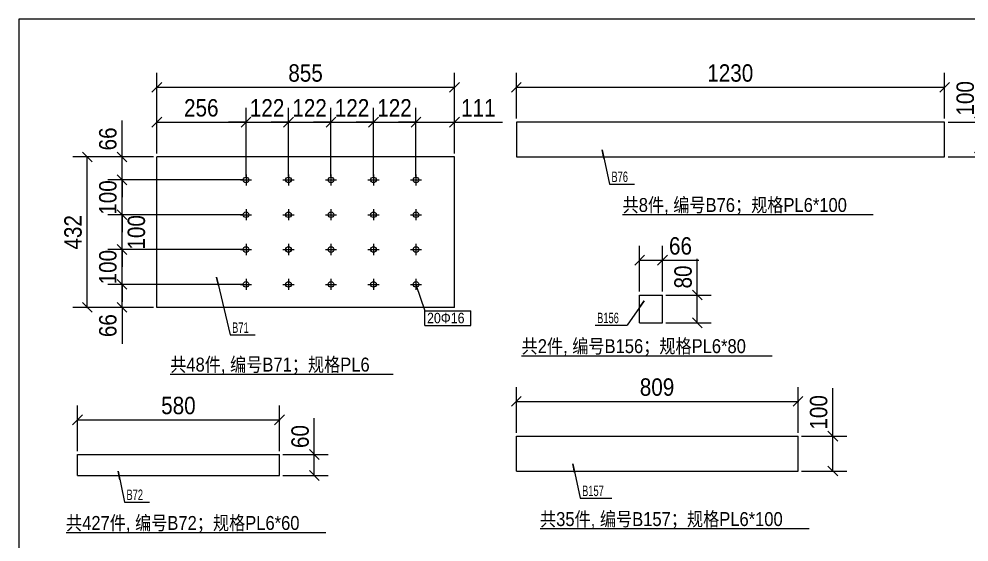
# Model space of a CAD drawing. Header units: inches. Extents: x 0 to 1938, y -2180 to 0.
# Drawn here: x 1307.5 to 1580.3, y -590.2 to -440 of the extents above; entities that cross this region are included whole.
import ezdxf

# ---------------------------------------------------------------- set-up
doc = ezdxf.new("R2010")
doc.units = ezdxf.units.IN
doc.header["$MEASUREMENT"] = 0
doc.linetypes.add('XKITLINE00', pattern=[0])
for name, color, linetype, lineweight in [('Bolt', 7, 'Continuous', 0), ('BoltMark', 3, 'Continuous', 0), ('DrawingSheet', 5, 'Continuous', 0), ('OtherObjectType', 1, 'Continuous', 0), ('Part', 2, 'Continuous', 0), ('PartMark', 3, 'Continuous', 0), ('Z-DIMENSIONS', 1, 'Continuous', 0)]:
    doc.layers.add(name, color=color, linetype=linetype, lineweight=lineweight)
doc.styles.add('Arial Narrow', font='ARIAL.TTF')
doc.styles.add('romsim', font='ARIAL.TTF')
doc.styles.add('宋体', font='ARIAL.TTF')

# ---------------------------------------------------------------- blocks, each defined once
blk = doc.blocks.new('*A2311')
at = {"layer": 'Part', "color": 2, "linetype": 'XKITLINE00', "lineweight": 0}
for p, q in [((44.6, 342.2), (44.6, 385.4)), ((130.1, 385.4), (44.6, 385.4)), ((130.1, 342.2), (130.1, 385.4)), ((130.1, 342.2), (44.6, 342.2))]:
    blk.add_line(p, q, dxfattribs=at)
blk = doc.blocks.new('*A2312')
at = {"layer": 'Bolt', "color": 2, "linetype": 'XKITLINE00', "lineweight": 0}
for p, q in [((70.2, 380.4), (70.2, 377.2)), ((82.4, 380.4), (82.4, 377.2)), ((94.6, 380.4), (94.6, 377.2)), ((106.8, 380.4), (106.8, 377.2)), ((119, 380.4), (119, 377.2)), ((68.6, 378.8), (71.8, 378.8)), ((80.8, 378.8), (84, 378.8)), ((93, 378.8), (96.2, 378.8)), ((105.2, 378.8), (108.4, 378.8)), ((117.4, 378.8), (120.6, 378.8)), ((68.6, 368.8), (71.8, 368.8)), ((70.2, 370.4), (70.2, 367.2)), ((80.8, 368.8), (84, 368.8)), ((82.4, 370.4), (82.4, 367.2)), ((93, 368.8), (96.2, 368.8)), ((94.6, 370.4), (94.6, 367.2)), ((105.2, 368.8), (108.4, 368.8)), ((106.8, 370.4), (106.8, 367.2)), ((117.4, 368.8), (120.6, 368.8)), ((119, 370.4), (119, 367.2)), ((70.2, 360.4), (70.2, 357.2)), ((82.4, 360.4), (82.4, 357.2)), ((94.6, 360.4), (94.6, 357.2)), ((106.8, 360.4), (106.8, 357.2)), ((119, 360.4), (119, 357.2)), ((68.6, 358.8), (71.8, 358.8)), ((80.8, 358.8), (84, 358.8)), ((93, 358.8), (96.2, 358.8)), ((105.2, 358.8), (108.4, 358.8)), ((117.4, 358.8), (120.6, 358.8)), ((70.2, 350.4), (70.2, 347.2)), ((82.4, 350.4), (82.4, 347.2)), ((94.6, 350.4), (94.6, 347.2)), ((106.8, 350.4), (106.8, 347.2)), ((119, 350.4), (119, 347.2)), ((68.6, 348.8), (71.8, 348.8)), ((80.8, 348.8), (84, 348.8)), ((93, 348.8), (96.2, 348.8)), ((105.2, 348.8), (108.4, 348.8)), ((117.4, 348.8), (120.6, 348.8))]:
    blk.add_line(p, q, dxfattribs=at)
for centre in [(70.2, 378.8), (82.4, 378.8), (94.6, 378.8), (106.8, 378.8), (119, 378.8), (70.2, 368.8), (82.4, 368.8), (94.6, 368.8), (106.8, 368.8), (119, 368.8), (70.2, 358.8), (82.4, 358.8), (94.6, 358.8), (106.8, 358.8), (119, 358.8), (70.2, 348.8), (82.4, 348.8), (94.6, 348.8), (106.8, 348.8), (119, 348.8)]:
    blk.add_circle(centre, 0.8, dxfattribs=at)
blk = doc.blocks.new('*A2313')
at = {"layer": 'Part', "color": 2, "linetype": 'XKITLINE00', "lineweight": 0}
for p, q in [((21.82, 293.93), (21.82, 299.93)), ((21.82, 299.93), (79.82, 299.93)), ((79.82, 293.93), (79.82, 299.93)), ((21.82, 293.93), (79.82, 293.93))]:
    blk.add_line(p, q, dxfattribs=at)
blk = doc.blocks.new('*A2317')
at = {"layer": 'Part', "color": 2, "linetype": 'XKITLINE00', "lineweight": 0}
for p, q in [((270.85, 395.4), (147.85, 395.4)), ((147.85, 395.4), (147.85, 385.4)), ((270.85, 385.4), (270.85, 395.4)), ((147.85, 385.4), (270.85, 385.4))]:
    blk.add_line(p, q, dxfattribs=at)
blk = doc.blocks.new('*A2318')
at = {"layer": 'Part', "color": 2, "linetype": 'XKITLINE00', "lineweight": 0}
for p, q in [((183.25, 337.75), (183.25, 345.75)), ((183.25, 345.75), (189.81, 345.75)), ((189.81, 337.75), (189.81, 345.75)), ((183.25, 337.75), (189.81, 337.75))]:
    blk.add_line(p, q, dxfattribs=at)
blk = doc.blocks.new('*A2319')
at = {"layer": 'Part', "color": 2, "linetype": 'XKITLINE00', "lineweight": 0}
for p, q in [((147.85, 295.22), (147.85, 305.22)), ((147.85, 305.22), (228.75, 305.22)), ((228.75, 295.22), (228.75, 305.22)), ((147.85, 295.22), (228.75, 295.22))]:
    blk.add_line(p, q, dxfattribs=at)
blk = doc.blocks.new('*A2347')
at = {"layer": 'DrawingSheet', "color": 5, "linetype": 'XKITLINE00', "lineweight": 0}
for p, q in [((635, 425), (5, 425)), ((5, 425), (5, 5))]:
    blk.add_line(p, q, dxfattribs=at)
blk = doc.blocks.new('*A2350')
at = {"layer": 'OtherObjectType', "color": 6, "linetype": 'XKITLINE00', "lineweight": 0}
blk.add_line((48.43, 323.03), (112.42, 323.03), dxfattribs=at)
at = {"layer": 'OtherObjectType', "color": 3, "style": '宋体', "width": 0.85}
blk.add_text('共48件, 编号B71；规格PL6', height=4, dxfattribs=at).set_placement((48.43, 323.78))
blk = doc.blocks.new('*A2351')
at = {"layer": 'Z-DIMENSIONS', "color": 4, "linetype": 'XKITLINE00', "lineweight": 0}
for p, q in [((119, 379.8), (119, 399.5)), ((130.1, 386.4), (130.1, 399.5)), ((120.41, 396.81), (117.59, 393.99)), ((131.51, 396.81), (128.69, 393.99)), ((119, 395.4), (114, 395.4)), ((119, 395.4), (130.1, 395.4)), ((130.1, 395.4), (143.85, 395.4)), ((130.1, 395.4), (143.85, 395.4))]:
    blk.add_line(p, q, dxfattribs=at)
at = {"layer": 'Z-DIMENSIONS', "color": 7}
for p in [(119, 395.4), (130.1, 395.4)]:
    blk.add_point(p, dxfattribs=at)
at = {"layer": 'Z-DIMENSIONS', "color": 7, "style": 'Arial Narrow', "width": 0.85}
blk.add_text('111', height=5, dxfattribs=at).set_placement((131.97, 397))
blk = doc.blocks.new('*A2352')
at = {"layer": 'Z-DIMENSIONS', "color": 4, "linetype": 'XKITLINE00', "lineweight": 0}
for p, q in [((106.8, 379.8), (106.8, 399.5)), ((119, 379.8), (119, 399.5)), ((108.21, 396.81), (105.39, 393.99)), ((120.41, 396.81), (117.59, 393.99)), ((106.8, 395.4), (101.8, 395.4)), ((106.8, 395.4), (119, 395.4)), ((119, 395.4), (124, 395.4))]:
    blk.add_line(p, q, dxfattribs=at)
at = {"layer": 'Z-DIMENSIONS', "color": 7}
for p in [(106.8, 395.4), (119, 395.4)]:
    blk.add_point(p, dxfattribs=at)
at = {"layer": 'Z-DIMENSIONS', "color": 7, "style": 'Arial Narrow', "width": 0.85}
blk.add_text('122', height=5, dxfattribs=at).set_placement((107.9, 397))
blk = doc.blocks.new('*A2353')
at = {"layer": 'Z-DIMENSIONS', "color": 4, "linetype": 'XKITLINE00', "lineweight": 0}
for p, q in [((94.6, 379.8), (94.6, 399.5)), ((106.8, 379.8), (106.8, 399.5)), ((96.01, 396.81), (93.19, 393.99)), ((108.21, 396.81), (105.39, 393.99)), ((94.6, 395.4), (89.6, 395.4)), ((94.6, 395.4), (106.8, 395.4)), ((106.8, 395.4), (111.8, 395.4))]:
    blk.add_line(p, q, dxfattribs=at)
at = {"layer": 'Z-DIMENSIONS', "color": 7}
for p in [(94.6, 395.4), (106.8, 395.4)]:
    blk.add_point(p, dxfattribs=at)
at = {"layer": 'Z-DIMENSIONS', "color": 7, "style": 'Arial Narrow', "width": 0.85}
blk.add_text('122', height=5, dxfattribs=at).set_placement((95.7, 397))
blk = doc.blocks.new('*A2354')
at = {"layer": 'Z-DIMENSIONS', "color": 4, "linetype": 'XKITLINE00', "lineweight": 0}
for p, q in [((82.4, 379.8), (82.4, 399.5)), ((94.6, 379.8), (94.6, 399.5)), ((83.81, 396.81), (80.99, 393.99)), ((96.01, 396.81), (93.19, 393.99)), ((82.4, 395.4), (77.4, 395.4)), ((82.4, 395.4), (94.6, 395.4)), ((94.6, 395.4), (99.6, 395.4))]:
    blk.add_line(p, q, dxfattribs=at)
at = {"layer": 'Z-DIMENSIONS', "color": 7}
for p in [(82.4, 395.4), (94.6, 395.4)]:
    blk.add_point(p, dxfattribs=at)
at = {"layer": 'Z-DIMENSIONS', "color": 7, "style": 'Arial Narrow', "width": 0.85}
blk.add_text('122', height=5, dxfattribs=at).set_placement((83.5, 397))
blk = doc.blocks.new('*A2355')
at = {"layer": 'Z-DIMENSIONS', "color": 4, "linetype": 'XKITLINE00', "lineweight": 0}
for p, q in [((70.2, 379.8), (70.2, 399.5)), ((82.4, 379.8), (82.4, 399.5)), ((71.61, 396.81), (68.79, 393.99)), ((83.81, 396.81), (80.99, 393.99)), ((70.2, 395.4), (65.2, 395.4)), ((70.2, 395.4), (82.4, 395.4)), ((82.4, 395.4), (87.4, 395.4))]:
    blk.add_line(p, q, dxfattribs=at)
at = {"layer": 'Z-DIMENSIONS', "color": 7}
for p in [(70.2, 395.4), (82.4, 395.4)]:
    blk.add_point(p, dxfattribs=at)
at = {"layer": 'Z-DIMENSIONS', "color": 7, "style": 'Arial Narrow', "width": 0.85}
blk.add_text('122', height=5, dxfattribs=at).set_placement((71.3, 397))
blk = doc.blocks.new('*A2356')
at = {"layer": 'Z-DIMENSIONS', "color": 4, "linetype": 'XKITLINE00', "lineweight": 0}
for p, q in [((44.6, 386.4), (44.6, 399.5)), ((70.2, 379.8), (70.2, 399.5)), ((46.01, 396.81), (43.19, 393.99)), ((71.61, 396.81), (68.79, 393.99)), ((44.6, 395.4), (70.2, 395.4)), ((70.2, 395.4), (75.2, 395.4))]:
    blk.add_line(p, q, dxfattribs=at)
at = {"layer": 'Z-DIMENSIONS', "color": 7}
for p in [(44.6, 395.4), (70.2, 395.4)]:
    blk.add_point(p, dxfattribs=at)
at = {"layer": 'Z-DIMENSIONS', "color": 7, "style": 'Arial Narrow', "width": 0.85}
blk.add_text('256', height=5, dxfattribs=at).set_placement((52.4, 397))
blk = doc.blocks.new('*A2357')
at = {"layer": 'Z-DIMENSIONS', "color": 4, "linetype": 'XKITLINE00', "lineweight": 0}
for p, q in [((34.6, 385.4), (34.6, 395.82)), ((34.6, 385.4), (34.6, 395.82)), ((43.6, 385.4), (30.5, 385.4)), ((33.19, 386.81), (36.01, 383.99)), ((34.6, 378.8), (34.6, 385.4)), ((33.19, 380.21), (36.01, 377.39)), ((69.2, 378.8), (30.5, 378.8)), ((34.6, 378.8), (34.6, 373.8))]:
    blk.add_line(p, q, dxfattribs=at)
at = {"layer": 'Z-DIMENSIONS', "color": 7}
for p in [(34.6, 385.4), (34.6, 378.8)]:
    blk.add_point(p, dxfattribs=at)
at = {"layer": 'Z-DIMENSIONS', "color": 7, "style": 'Arial Narrow', "width": 0.85}
blk.add_text('66', height=5, rotation=90.0002, dxfattribs=at).set_placement((33, 387.27))
blk = doc.blocks.new('*A2358')
at = {"layer": 'Z-DIMENSIONS', "color": 4, "linetype": 'XKITLINE00', "lineweight": 0}
for p, q in [((34.6, 378.8), (34.6, 383.8)), ((33.19, 380.21), (36.01, 377.39)), ((69.2, 378.8), (30.5, 378.8)), ((34.6, 368.8), (34.6, 378.8)), ((69.2, 368.8), (30.5, 368.8)), ((33.19, 370.21), (36.01, 367.39)), ((34.6, 368.8), (34.6, 363.8))]:
    blk.add_line(p, q, dxfattribs=at)
at = {"layer": 'Z-DIMENSIONS', "color": 7}
for p in [(34.6, 378.8), (34.6, 368.8)]:
    blk.add_point(p, dxfattribs=at)
at = {"layer": 'Z-DIMENSIONS', "color": 7, "style": 'Arial Narrow', "width": 0.85}
blk.add_text('100', height=5, rotation=90.0002, dxfattribs=at).set_placement((33, 368.8))
blk = doc.blocks.new('*A2359')
at = {"layer": 'Z-DIMENSIONS', "color": 4, "linetype": 'XKITLINE00', "lineweight": 0}
for p, q in [((34.6, 368.8), (34.6, 373.8)), ((69.2, 368.8), (30.6, 368.8)), ((33.19, 370.21), (36.01, 367.39)), ((34.6, 358.8), (34.6, 368.8)), ((33.19, 360.21), (36.01, 357.39)), ((69.2, 358.8), (30.6, 358.8)), ((34.6, 358.8), (34.6, 353.8))]:
    blk.add_line(p, q, dxfattribs=at)
at = {"layer": 'Z-DIMENSIONS', "color": 7}
for p in [(34.6, 368.8), (34.6, 358.8)]:
    blk.add_point(p, dxfattribs=at)
at = {"layer": 'Z-DIMENSIONS', "color": 7, "style": 'Arial Narrow', "width": 0.85}
blk.add_text('100', height=5, rotation=90.0002, dxfattribs=at).set_placement((41.2, 358.8))
blk = doc.blocks.new('*A2360')
at = {"layer": 'Z-DIMENSIONS', "color": 4, "linetype": 'XKITLINE00', "lineweight": 0}
for p, q in [((34.6, 358.8), (34.6, 363.8)), ((33.19, 360.21), (36.01, 357.39)), ((69.2, 358.8), (30.5, 358.8)), ((34.6, 348.8), (34.6, 358.8)), ((33.19, 350.21), (36.01, 347.39)), ((69.2, 348.8), (30.5, 348.8)), ((34.6, 348.8), (34.6, 343.8))]:
    blk.add_line(p, q, dxfattribs=at)
at = {"layer": 'Z-DIMENSIONS', "color": 7}
for p in [(34.6, 358.8), (34.6, 348.8)]:
    blk.add_point(p, dxfattribs=at)
at = {"layer": 'Z-DIMENSIONS', "color": 7, "style": 'Arial Narrow', "width": 0.85}
blk.add_text('100', height=5, rotation=90.0002, dxfattribs=at).set_placement((33, 348.8))
blk = doc.blocks.new('*A2361')
at = {"layer": 'Z-DIMENSIONS', "color": 4, "linetype": 'XKITLINE00', "lineweight": 0}
for p, q in [((34.6, 348.8), (34.6, 353.8)), ((33.19, 350.21), (36.01, 347.39)), ((69.2, 348.8), (30.5, 348.8)), ((34.6, 342.2), (34.6, 348.8)), ((43.6, 342.2), (30.5, 342.2)), ((33.19, 343.61), (36.01, 340.79)), ((34.6, 342.2), (34.6, 331.78)), ((34.6, 342.2), (34.6, 331.78))]:
    blk.add_line(p, q, dxfattribs=at)
at = {"layer": 'Z-DIMENSIONS', "color": 7}
for p in [(34.6, 348.8), (34.6, 342.2)]:
    blk.add_point(p, dxfattribs=at)
at = {"layer": 'Z-DIMENSIONS', "color": 7, "style": 'Arial Narrow', "width": 0.85}
blk.add_text('66', height=5, rotation=90.0002, dxfattribs=at).set_placement((33, 333.66))
blk = doc.blocks.new('*A2362')
at = {"layer": 'Z-DIMENSIONS', "color": 4, "linetype": 'XKITLINE00', "lineweight": 0}
for p, q in [((44.6, 386.4), (44.6, 409.5)), ((130.1, 386.4), (130.1, 409.5)), ((46.01, 406.81), (43.19, 403.99)), ((131.51, 406.81), (128.69, 403.99)), ((44.6, 405.4), (130.1, 405.4))]:
    blk.add_line(p, q, dxfattribs=at)
at = {"layer": 'Z-DIMENSIONS', "color": 7}
for p in [(44.6, 405.4), (130.1, 405.4)]:
    blk.add_point(p, dxfattribs=at)
at = {"layer": 'Z-DIMENSIONS', "color": 7, "style": 'Arial Narrow', "width": 0.85}
blk.add_text('855', height=5, dxfattribs=at).set_placement((82.35, 407))
blk = doc.blocks.new('*A2363')
at = {"layer": 'Z-DIMENSIONS', "color": 4, "linetype": 'XKITLINE00', "lineweight": 0}
for p, q in [((43.6, 385.4), (20.5, 385.4)), ((23.19, 386.81), (26.01, 383.99)), ((24.6, 342.2), (24.6, 385.4)), ((43.6, 342.2), (20.5, 342.2)), ((23.19, 343.61), (26.01, 340.79))]:
    blk.add_line(p, q, dxfattribs=at)
at = {"layer": 'Z-DIMENSIONS', "color": 7}
for p in [(24.6, 385.4), (24.6, 342.2)]:
    blk.add_point(p, dxfattribs=at)
at = {"layer": 'Z-DIMENSIONS', "color": 7, "style": 'Arial Narrow', "width": 0.85}
blk.add_text('432', height=5, rotation=90.0002, dxfattribs=at).set_placement((23, 358.8))
blk = doc.blocks.new('*A2364')
at = {"layer": 'PartMark', "color": 4, "linetype": 'XKITLINE00', "lineweight": 0}
for p, q in [((61.73, 350.87), (65.61, 334.28)), ((62.3, 348.44), (61.73, 350.87)), ((65.61, 334.28), (72.85, 334.28))]:
    blk.add_line(p, q, dxfattribs=at)
at = {"layer": 'PartMark', "color": 1, "style": 'romsim', "width": 0.6375}
blk.add_text('B71', height=3, dxfattribs=at).set_placement((66.21, 334.88))
blk = doc.blocks.new('*A2365')
at = {"layer": 'BoltMark', "color": 1, "linetype": 'XKITLINE00', "lineweight": 0}
for p, q in [((119, 348.8), (121.59, 341.24)), ((119.81, 346.43), (119, 348.8)), ((121.59, 341.24), (134.79, 341.24)), ((121.59, 337.04), (121.59, 341.24)), ((134.79, 337.04), (134.79, 341.24)), ((121.59, 337.04), (134.79, 337.04))]:
    blk.add_line(p, q, dxfattribs=at)
at = {"layer": 'BoltMark', "color": 4, "style": '宋体', "width": 0.85}
blk.add_text('20Φ16', height=3, dxfattribs=at).set_placement((122.19, 337.64))
blk = doc.blocks.new('*A2366')
at = {"layer": 'OtherObjectType', "color": 6, "linetype": 'XKITLINE00', "lineweight": 0}
blk.add_line((18.5, 277.55), (93.15, 277.55), dxfattribs=at)
at = {"layer": 'OtherObjectType', "color": 3, "style": '宋体', "width": 0.85}
blk.add_text('共427件, 编号B72；规格PL6*60', height=4, dxfattribs=at).set_placement((18.5, 278.3))
blk = doc.blocks.new('*A2367')
at = {"layer": 'Z-DIMENSIONS', "color": 4, "linetype": 'XKITLINE00', "lineweight": 0}
for p, q in [((89.82, 299.93), (89.82, 310.35)), ((89.82, 299.93), (89.82, 310.35)), ((88.41, 301.35), (91.24, 298.52)), ((80.82, 299.93), (93.82, 299.93)), ((89.82, 293.93), (89.82, 299.93)), ((88.41, 295.35), (91.24, 292.52)), ((80.82, 293.93), (93.82, 293.93))]:
    blk.add_line(p, q, dxfattribs=at)
at = {"layer": 'Z-DIMENSIONS', "color": 7}
for p in [(89.82, 299.93), (89.82, 293.93)]:
    blk.add_point(p, dxfattribs=at)
at = {"layer": 'Z-DIMENSIONS', "color": 7, "style": 'Arial Narrow', "width": 0.85}
blk.add_text('60', height=5, rotation=90.0002, dxfattribs=at).set_placement((88.22, 301.81))
blk = doc.blocks.new('*A2368')
at = {"layer": 'Z-DIMENSIONS', "color": 4, "linetype": 'XKITLINE00', "lineweight": 0}
for p, q in [((21.82, 300.93), (21.82, 314.03)), ((79.82, 300.93), (79.82, 314.03)), ((23.24, 311.35), (20.41, 308.52)), ((81.24, 311.35), (78.41, 308.52)), ((21.82, 309.93), (79.82, 309.93))]:
    blk.add_line(p, q, dxfattribs=at)
at = {"layer": 'Z-DIMENSIONS', "color": 7}
for p in [(21.82, 309.93), (79.82, 309.93)]:
    blk.add_point(p, dxfattribs=at)
at = {"layer": 'Z-DIMENSIONS', "color": 7, "style": 'Arial Narrow', "width": 0.85}
blk.add_text('580', height=5, dxfattribs=at).set_placement((45.83, 311.53))
blk = doc.blocks.new('*A2369')
at = {"layer": 'PartMark', "color": 4, "linetype": 'XKITLINE00', "lineweight": 0}
for p, q in [((33.45, 295.16), (35.27, 286.3)), ((33.95, 292.72), (33.45, 295.16)), ((35.27, 286.3), (42.5, 286.3))]:
    blk.add_line(p, q, dxfattribs=at)
at = {"layer": 'PartMark', "color": 1, "style": 'romsim', "width": 0.6375}
blk.add_text('B72', height=3, dxfattribs=at).set_placement((35.87, 286.9))
blk = doc.blocks.new('*A2396')
at = {"layer": 'OtherObjectType', "color": 6, "linetype": 'XKITLINE00', "lineweight": 0}
blk.add_line((178.36, 368.85), (250.34, 368.85), dxfattribs=at)
at = {"layer": 'OtherObjectType', "color": 3, "style": '宋体', "width": 0.85}
blk.add_text('共8件, 编号B76；规格PL6*100', height=4, dxfattribs=at).set_placement((178.36, 369.6))
blk = doc.blocks.new('*A2397')
at = {"layer": 'Z-DIMENSIONS', "color": 4, "linetype": 'XKITLINE00', "lineweight": 0}
for p, q in [((147.85, 396.4), (147.85, 409.5)), ((270.85, 396.4), (270.85, 409.5)), ((149.26, 406.81), (146.43, 403.99)), ((272.26, 406.81), (269.43, 403.99)), ((147.85, 405.4), (270.85, 405.4))]:
    blk.add_line(p, q, dxfattribs=at)
at = {"layer": 'Z-DIMENSIONS', "color": 7}
for p in [(147.85, 405.4), (270.85, 405.4)]:
    blk.add_point(p, dxfattribs=at)
at = {"layer": 'Z-DIMENSIONS', "color": 7, "style": 'Arial Narrow', "width": 0.85}
blk.add_text('1230', height=5, dxfattribs=at).set_placement((202.68, 407))
blk = doc.blocks.new('*A2398')
at = {"layer": 'Z-DIMENSIONS', "color": 4, "linetype": 'XKITLINE00', "lineweight": 0}
for p, q in [((280.85, 395.4), (280.85, 409.15)), ((280.85, 395.4), (280.85, 409.15)), ((279.43, 396.81), (282.26, 393.99)), ((271.85, 395.4), (284.85, 395.4)), ((280.85, 385.4), (280.85, 395.4)), ((271.85, 385.4), (284.85, 385.4)), ((279.43, 386.81), (282.26, 383.99))]:
    blk.add_line(p, q, dxfattribs=at)
at = {"layer": 'Z-DIMENSIONS', "color": 7}
for p in [(280.85, 395.4), (280.85, 385.4)]:
    blk.add_point(p, dxfattribs=at)
at = {"layer": 'Z-DIMENSIONS', "color": 7, "style": 'Arial Narrow', "width": 0.85}
blk.add_text('100', height=5, rotation=90.0002, dxfattribs=at).set_placement((279.25, 397.27))
blk = doc.blocks.new('*A2399')
at = {"layer": 'PartMark', "color": 4, "linetype": 'XKITLINE00', "lineweight": 0}
for p, q in [((172.48, 387.43), (174.55, 377.6)), ((172.99, 384.98), (172.48, 387.43)), ((174.55, 377.6), (181.79, 377.6))]:
    blk.add_line(p, q, dxfattribs=at)
at = {"layer": 'PartMark', "color": 1, "style": 'romsim', "width": 0.6375}
blk.add_text('B76', height=3, dxfattribs=at).set_placement((175.15, 378.2))
blk = doc.blocks.new('*A2400')
at = {"layer": 'OtherObjectType', "color": 6, "linetype": 'XKITLINE00', "lineweight": 0}
blk.add_line((149.35, 328.32), (221.33, 328.32), dxfattribs=at)
at = {"layer": 'OtherObjectType', "color": 3, "style": '宋体', "width": 0.85}
blk.add_text('共2件, 编号B156；规格PL6*80', height=4, dxfattribs=at).set_placement((149.35, 329.07))
blk = doc.blocks.new('*A2401')
at = {"layer": 'Z-DIMENSIONS', "color": 4, "linetype": 'XKITLINE00', "lineweight": 0}
for p, q in [((199.81, 345.75), (199.81, 356.17)), ((199.81, 345.75), (199.81, 356.17)), ((198.39, 347.17), (201.22, 344.34)), ((190.81, 345.75), (203.81, 345.75)), ((199.81, 337.75), (199.81, 345.75)), ((198.39, 339.17), (201.22, 336.34)), ((190.81, 337.75), (203.81, 337.75))]:
    blk.add_line(p, q, dxfattribs=at)
at = {"layer": 'Z-DIMENSIONS', "color": 7}
for p in [(199.81, 345.75), (199.81, 337.75)]:
    blk.add_point(p, dxfattribs=at)
at = {"layer": 'Z-DIMENSIONS', "color": 7, "style": 'Arial Narrow', "width": 0.85}
blk.add_text('80', height=5, rotation=90.0002, dxfattribs=at).set_placement((198.21, 347.63))
blk = doc.blocks.new('*A2402')
at = {"layer": 'Z-DIMENSIONS', "color": 4, "linetype": 'XKITLINE00', "lineweight": 0}
for p, q in [((183.25, 346.75), (183.25, 359.85)), ((189.81, 346.75), (189.81, 359.85)), ((184.66, 357.17), (181.84, 354.34)), ((183.25, 355.75), (189.81, 355.75)), ((191.22, 357.17), (188.39, 354.34)), ((189.81, 355.75), (200.22, 355.75)), ((189.81, 355.75), (200.22, 355.75))]:
    blk.add_line(p, q, dxfattribs=at)
at = {"layer": 'Z-DIMENSIONS', "color": 7}
for p in [(183.25, 355.75), (189.81, 355.75)]:
    blk.add_point(p, dxfattribs=at)
at = {"layer": 'Z-DIMENSIONS', "color": 7, "style": 'Arial Narrow', "width": 0.85}
blk.add_text('66', height=5, dxfattribs=at).set_placement((191.68, 357.35))
blk = doc.blocks.new('*A2403')
at = {"layer": 'PartMark', "color": 4, "linetype": 'XKITLINE00', "lineweight": 0}
for p, q in [((184.59, 344.12), (179.64, 337.07)), ((183.15, 342.08), (184.59, 344.12)), ((170.45, 337.07), (179.64, 337.07))]:
    blk.add_line(p, q, dxfattribs=at)
at = {"layer": 'PartMark', "color": 1, "style": 'romsim', "width": 0.6375}
blk.add_text('B156', height=3, dxfattribs=at).set_placement((171.05, 337.67))
blk = doc.blocks.new('*A2404')
at = {"layer": 'OtherObjectType', "color": 6, "linetype": 'XKITLINE00', "lineweight": 0}
blk.add_line((154.64, 278.67), (231.95, 278.67), dxfattribs=at)
at = {"layer": 'OtherObjectType', "color": 3, "style": '宋体', "width": 0.85}
blk.add_text('共35件, 编号B157；规格PL6*100', height=4, dxfattribs=at).set_placement((154.64, 279.42))
blk = doc.blocks.new('*A2405')
at = {"layer": 'Z-DIMENSIONS', "color": 4, "linetype": 'XKITLINE00', "lineweight": 0}
for p, q in [((147.85, 306.22), (147.85, 319.32)), ((228.75, 306.22), (228.75, 319.32)), ((149.26, 316.64), (146.43, 313.81)), ((230.16, 316.64), (227.33, 313.81)), ((147.85, 315.22), (228.75, 315.22))]:
    blk.add_line(p, q, dxfattribs=at)
at = {"layer": 'Z-DIMENSIONS', "color": 7}
for p in [(147.85, 315.22), (228.75, 315.22)]:
    blk.add_point(p, dxfattribs=at)
at = {"layer": 'Z-DIMENSIONS', "color": 7, "style": 'Arial Narrow', "width": 0.85}
blk.add_text('809', height=5, dxfattribs=at).set_placement((183.3, 316.82))
blk = doc.blocks.new('*A2406')
at = {"layer": 'Z-DIMENSIONS', "color": 4, "linetype": 'XKITLINE00', "lineweight": 0}
for p, q in [((238.75, 305.22), (238.75, 318.97)), ((238.75, 305.22), (238.75, 318.97)), ((237.33, 306.64), (240.16, 303.81)), ((229.75, 305.22), (242.75, 305.22)), ((238.75, 295.22), (238.75, 305.22)), ((229.75, 295.22), (242.75, 295.22)), ((237.33, 296.64), (240.16, 293.81))]:
    blk.add_line(p, q, dxfattribs=at)
at = {"layer": 'Z-DIMENSIONS', "color": 7}
for p in [(238.75, 305.22), (238.75, 295.22)]:
    blk.add_point(p, dxfattribs=at)
at = {"layer": 'Z-DIMENSIONS', "color": 7, "style": 'Arial Narrow', "width": 0.85}
blk.add_text('100', height=5, rotation=90.0002, dxfattribs=at).set_placement((237.15, 307.1))
blk = doc.blocks.new('*A2407')
at = {"layer": 'PartMark', "color": 4, "linetype": 'XKITLINE00', "lineweight": 0}
for p, q in [((164.06, 297.25), (166.13, 287.42)), ((164.57, 294.81), (164.06, 297.25)), ((166.13, 287.42), (175.31, 287.42))]:
    blk.add_line(p, q, dxfattribs=at)
at = {"layer": 'PartMark', "color": 1, "style": 'romsim', "width": 0.6375}
blk.add_text('B157', height=3, dxfattribs=at).set_placement((166.73, 288.02))
blk = doc.blocks.new('P详图~012 (PL6mm零件图1)')
at = {"lineweight": 0}
for name in ['*A2347', '*A2362', '*A2397', '*A2398', '*A2356', '*A2355', '*A2354', '*A2353', '*A2352', '*A2351', '*A2357', '*A2317', '*A2363', '*A2311', '*A2358', '*A2312', '*A2396', '*A2359', '*A2360', '*A2402', '*A2401', '*A2361', '*A2318', '*A2400', '*A2350', '*A2405', '*A2368', '*A2406', '*A2367', '*A2319', '*A2313', '*A2404', '*A2366']:
    blk.add_blockref(name, (0, 0), dxfattribs=at)
at = {"layer": 'BoltMark', "lineweight": 0}
blk.add_blockref('*A2365', (0, 0), dxfattribs=at)
at = {"layer": 'PartMark', "lineweight": 0}
for name in ['*A2399', '*A2364', '*A2403', '*A2369', '*A2407']:
    blk.add_blockref(name, (0, 0), dxfattribs=at)

msp = doc.modelspace()

# ---------------------------------------------------------------- block references
msp.add_blockref('P详图~012 (PL6mm零件图1)', (1302.5, -865))

doc.saveas('drawing.dxf')
